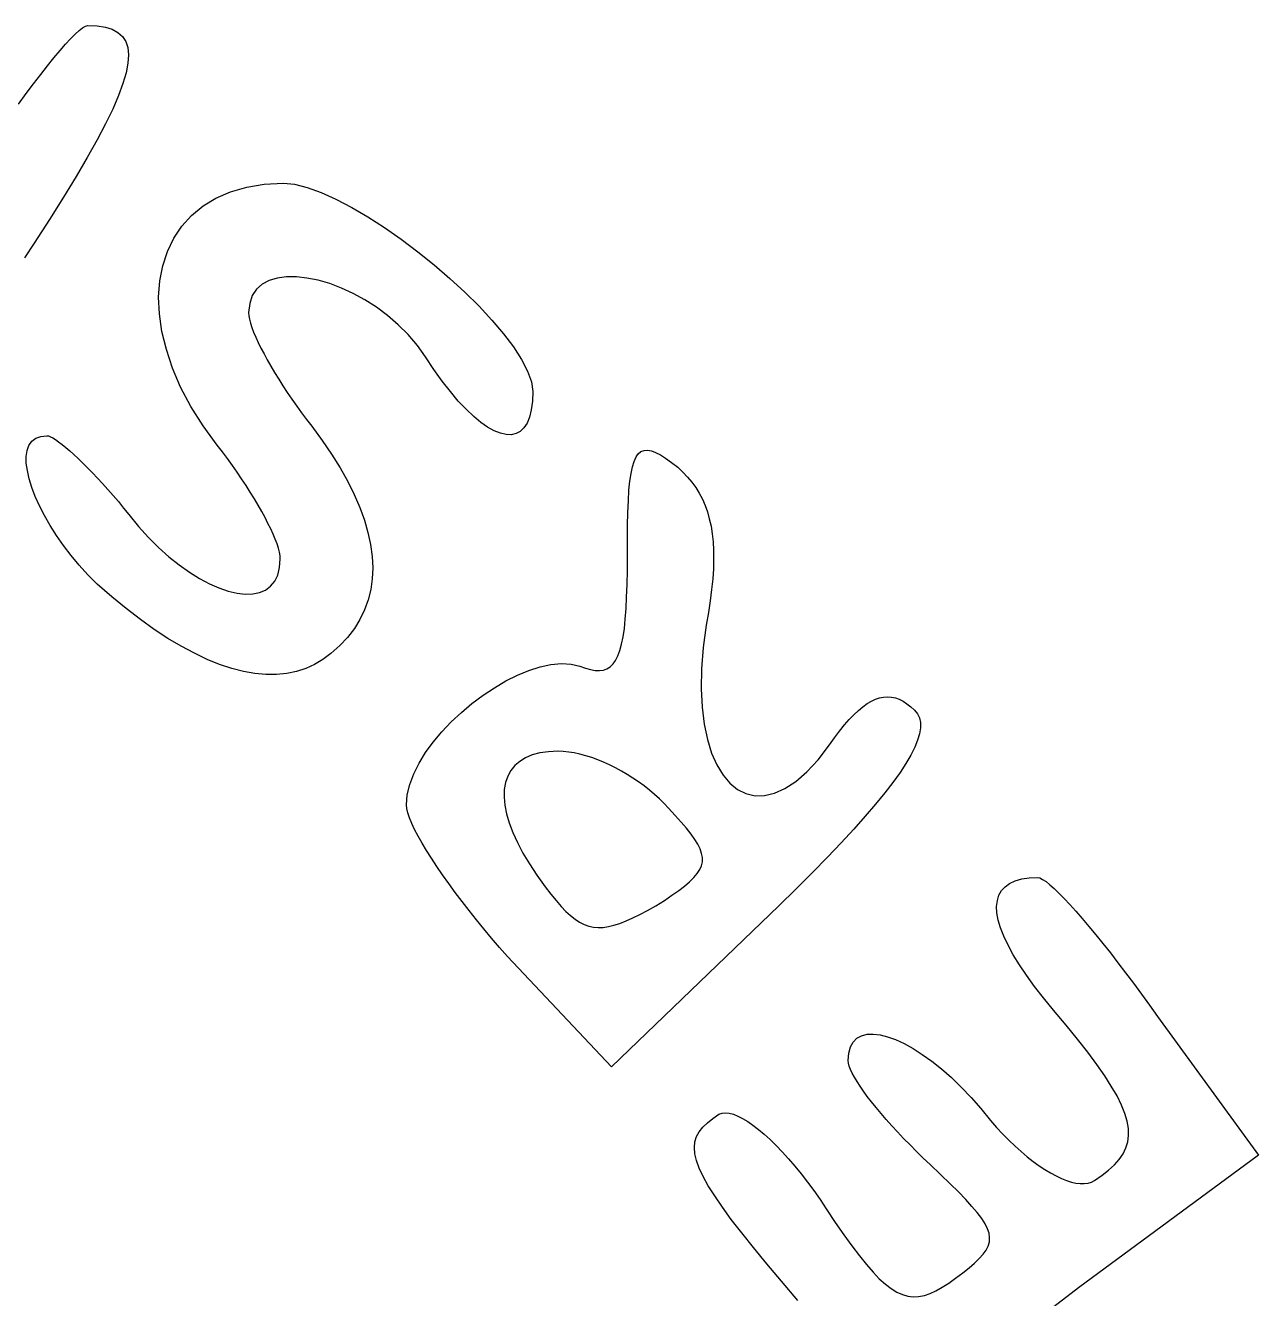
# Model space of a CAD drawing. Header units: metres. Extents: x -185 to 1201, y -340 to 309.
# Drawn here: x 894.23 to 901.12, y 77.92 to 85.04 of the extents above; entities that cross this region are included whole.
import ezdxf

# ---------------------------------------------------------------- set-up
doc = ezdxf.new("R2010")
doc.units = ezdxf.units.M

msp = doc.modelspace()

# ---------------------------------------------------------------- linework, layer by layer
for p, q in [((894.564, 85.0344), (894.577, 85.0375)), ((894.577, 85.0375), (894.629, 85.0352)), ((894.481, 84.9636), (894.507, 84.9895)), ((894.507, 84.9895), (894.529, 85.0101)), ((894.529, 85.0101), (894.548, 85.0251)), ((894.548, 85.0251), (894.564, 85.0344)), ((894.629, 85.0352), (894.675, 85.0282)), ((894.675, 85.0282), (894.713, 85.0162)), ((894.713, 85.0162), (894.745, 84.999)), ((894.745, 84.999), (894.771, 84.9763)), ((894.771, 84.9763), (894.789, 84.948)), ((894.388, 84.8569), (894.422, 84.897)), ((894.422, 84.897), (894.453, 84.9327)), ((894.453, 84.9327), (894.481, 84.9636)), ((894.789, 84.948), (894.8, 84.9137)), ((894.8, 84.9137), (894.804, 84.8732)), ((894.352, 84.8125), (894.388, 84.8569)), ((894.801, 84.8264), (894.791, 84.7729)), ((894.804, 84.8732), (894.801, 84.8264)), ((894.274, 84.712), (894.314, 84.7641)), ((894.314, 84.7641), (894.352, 84.8125)), ((894.791, 84.7729), (894.773, 84.7125)), ((894.233, 84.6565), (894.274, 84.712)), ((894.773, 84.7125), (894.748, 84.6451)), ((894.189, 84.5978), (894.233, 84.6565)), ((894.748, 84.6451), (894.716, 84.5702)), ((894.716, 84.5702), (894.676, 84.4878)), ((894.676, 84.4878), (894.629, 84.3975)), ((894.629, 84.3975), (894.574, 84.2992)), ((894.574, 84.2992), (894.511, 84.1926)), ((894.511, 84.1926), (894.441, 84.0774)), ((895.375, 84.1081), (895.465, 84.1341)), ((895.465, 84.1341), (895.563, 84.1501)), ((895.563, 84.1501), (895.67, 84.1555)), ((895.67, 84.1555), (895.733, 84.1495)), ((895.733, 84.1495), (895.804, 84.132)), ((895.804, 84.132), (895.881, 84.104)), ((894.441, 84.0774), (894.363, 83.9534)), ((895.221, 84.0285), (895.293, 84.0727)), ((895.293, 84.0727), (895.375, 84.1081)), ((895.881, 84.104), (895.964, 84.0667)), ((895.964, 84.0667), (896.052, 84.0208)), ((895.103, 83.9158), (895.157, 83.976)), ((895.157, 83.976), (895.221, 84.0285)), ((896.052, 84.0208), (896.143, 83.9674)), ((894.363, 83.9534), (894.277, 83.8204)), ((895.057, 83.8485), (895.103, 83.9158)), ((896.143, 83.9674), (896.235, 83.9076)), ((896.235, 83.9076), (896.329, 83.8423)), ((895.022, 83.7746), (895.057, 83.8485)), ((896.329, 83.8423), (896.421, 83.7725)), ((894.277, 83.8204), (894.224, 83.739)), ((894.996, 83.6947), (895.022, 83.7746)), ((896.421, 83.7725), (896.513, 83.6991)), ((894.979, 83.6094), (894.996, 83.6947)), ((896.513, 83.6991), (896.601, 83.6233)), ((895.636, 83.6257), (895.591, 83.612)), ((895.687, 83.6324), (895.636, 83.6257)), ((895.743, 83.6324), (895.687, 83.6324)), ((895.802, 83.6259), (895.743, 83.6324)), ((895.864, 83.6132), (895.802, 83.6259)), ((895.929, 83.5943), (895.864, 83.6132)), ((896.601, 83.6233), (896.685, 83.5459)), ((894.973, 83.5193), (894.979, 83.6094)), ((895.52, 83.5631), (895.496, 83.5274)), ((895.552, 83.5912), (895.52, 83.5631)), ((895.591, 83.612), (895.552, 83.5912)), ((895.995, 83.5695), (895.929, 83.5943)), ((896.061, 83.5391), (895.995, 83.5695)), ((896.685, 83.5459), (896.764, 83.4681)), ((894.977, 83.4248), (894.973, 83.5193)), ((895.482, 83.4839), (895.476, 83.4324)), ((895.496, 83.5274), (895.482, 83.4839)), ((896.126, 83.5032), (896.061, 83.5391)), ((896.191, 83.4621), (896.126, 83.5032)), ((894.991, 83.3267), (894.977, 83.4248)), ((895.476, 83.4324), (895.478, 83.4152)), ((895.478, 83.4152), (895.481, 83.3955)), ((896.253, 83.416), (896.191, 83.4621)), ((896.312, 83.365), (896.253, 83.416)), ((896.764, 83.4681), (896.836, 83.3906)), ((895.481, 83.3955), (895.487, 83.3735)), ((895.487, 83.3735), (895.494, 83.3494)), ((895.494, 83.3494), (895.504, 83.3232)), ((896.368, 83.3095), (896.312, 83.365)), ((896.836, 83.3906), (896.901, 83.3147)), ((895.016, 83.2254), (894.991, 83.3267)), ((895.504, 83.3232), (895.516, 83.2952)), ((895.516, 83.2952), (895.529, 83.2655)), ((895.529, 83.2655), (895.545, 83.2342)), ((896.419, 83.2495), (896.368, 83.3095)), ((896.901, 83.3147), (896.956, 83.2411)), ((895.051, 83.1215), (895.016, 83.2254)), ((895.545, 83.2342), (895.562, 83.2016)), ((895.562, 83.2016), (895.58, 83.1678)), ((896.464, 83.1854), (896.419, 83.2495)), ((896.956, 83.2411), (897.002, 83.1711)), ((895.096, 83.0156), (895.051, 83.1215)), ((895.58, 83.1678), (895.6, 83.1329)), ((895.6, 83.1329), (895.621, 83.0971)), ((896.512, 83.1144), (896.464, 83.1854)), ((896.558, 83.0495), (896.512, 83.1144)), ((897.002, 83.1711), (897.035, 83.1054)), ((895.621, 83.0971), (895.644, 83.0605)), ((895.644, 83.0605), (895.667, 83.0234)), ((896.604, 82.9908), (896.558, 83.0495)), ((897.035, 83.1054), (897.057, 83.0452)), ((897.057, 83.0452), (897.064, 82.9914)), ((895.153, 82.9082), (895.096, 83.0156)), ((895.667, 83.0234), (895.692, 82.9859)), ((895.692, 82.9859), (895.718, 82.9481)), ((896.648, 82.9383), (896.604, 82.9908)), ((897.064, 82.9914), (897.062, 82.9367)), ((895.221, 82.8), (895.153, 82.9082)), ((895.718, 82.9481), (895.745, 82.9101)), ((895.745, 82.9101), (895.772, 82.8723)), ((896.692, 82.8922), (896.648, 82.9383)), ((897.062, 82.9367), (897.056, 82.8892)), ((895.772, 82.8723), (895.8, 82.8346)), ((895.8, 82.8346), (895.829, 82.7973)), ((896.734, 82.8524), (896.692, 82.8922)), ((896.774, 82.8189), (896.734, 82.8524)), ((897.046, 82.8487), (897.032, 82.8151)), ((897.056, 82.8892), (897.046, 82.8487)), ((895.3, 82.6915), (895.221, 82.8)), ((895.829, 82.7973), (895.887, 82.7185)), ((896.812, 82.792), (896.774, 82.8189)), ((896.849, 82.7715), (896.812, 82.792)), ((896.883, 82.7577), (896.849, 82.7715)), ((896.994, 82.7688), (896.971, 82.7559)), ((897.015, 82.7885), (896.994, 82.7688)), ((897.032, 82.8151), (897.015, 82.7885)), ((894.238, 82.662), (894.248, 82.6904)), ((894.248, 82.6904), (894.264, 82.7133)), ((894.264, 82.7133), (894.286, 82.7303)), ((894.286, 82.7303), (894.314, 82.7408)), ((894.314, 82.7408), (894.348, 82.7444)), ((894.348, 82.7444), (894.357, 82.743)), ((894.357, 82.743), (894.368, 82.7388)), ((894.368, 82.7388), (894.381, 82.7318)), ((894.381, 82.7318), (894.397, 82.7223)), ((894.397, 82.7223), (894.414, 82.7103)), ((894.414, 82.7103), (894.433, 82.6959)), ((894.433, 82.6959), (894.454, 82.6792)), ((895.329, 82.6542), (895.3, 82.6915)), ((895.887, 82.7185), (895.94, 82.6408)), ((896.915, 82.7504), (896.883, 82.7577)), ((896.944, 82.7498), (896.915, 82.7504)), ((896.971, 82.7559), (896.944, 82.7498)), ((894.233, 82.6287), (894.238, 82.662)), ((894.233, 82.5909), (894.233, 82.6287)), ((894.454, 82.6792), (894.476, 82.6603)), ((894.476, 82.6603), (894.499, 82.6394)), ((894.499, 82.6394), (894.524, 82.6166)), ((894.524, 82.6166), (894.55, 82.5918)), ((895.357, 82.6166), (895.329, 82.6542)), ((895.385, 82.5787), (895.357, 82.6166)), ((895.94, 82.6408), (895.988, 82.5643)), ((897.631, 82.6011), (897.642, 82.6254)), ((897.642, 82.6254), (897.654, 82.6435)), ((897.654, 82.6435), (897.669, 82.6558)), ((897.669, 82.6558), (897.686, 82.6624)), ((897.686, 82.6624), (897.705, 82.6636)), ((897.705, 82.6636), (897.727, 82.6595)), ((897.727, 82.6595), (897.751, 82.6505)), ((897.751, 82.6505), (897.778, 82.6366)), ((897.778, 82.6366), (897.807, 82.618)), ((897.807, 82.618), (897.84, 82.5951)), ((894.239, 82.5491), (894.233, 82.5909)), ((894.249, 82.5039), (894.239, 82.5491)), ((894.55, 82.5918), (894.576, 82.5654)), ((894.576, 82.5654), (894.603, 82.5373)), ((895.411, 82.5408), (895.385, 82.5787)), ((895.988, 82.5643), (896.03, 82.4892)), ((897.614, 82.5335), (897.621, 82.5706)), ((897.621, 82.5706), (897.631, 82.6011)), ((897.84, 82.5951), (897.875, 82.5681)), ((897.875, 82.5681), (897.903, 82.5412)), ((894.264, 82.4556), (894.249, 82.5039)), ((894.603, 82.5373), (894.632, 82.5076)), ((894.632, 82.5076), (894.66, 82.4765)), ((894.66, 82.4765), (894.689, 82.4442)), ((895.437, 82.503), (895.411, 82.5408)), ((895.462, 82.4655), (895.437, 82.503)), ((896.03, 82.4892), (896.066, 82.4154)), ((897.602, 82.4391), (897.607, 82.4898)), ((897.607, 82.4898), (897.614, 82.5335)), ((897.903, 82.5412), (897.929, 82.5134)), ((897.929, 82.5134), (897.953, 82.4845)), ((897.953, 82.4845), (897.975, 82.4543)), ((894.283, 82.4048), (894.264, 82.4556)), ((894.307, 82.352), (894.283, 82.4048)), ((894.689, 82.4442), (894.718, 82.4105)), ((894.718, 82.4105), (894.748, 82.3758)), ((895.485, 82.4283), (895.462, 82.4655)), ((895.508, 82.3918), (895.485, 82.4283)), ((896.066, 82.4154), (896.098, 82.343)), ((897.599, 82.3812), (897.602, 82.4391)), ((897.975, 82.4543), (897.994, 82.4228)), ((897.994, 82.4228), (898.012, 82.3898)), ((894.335, 82.2977), (894.307, 82.352)), ((894.748, 82.3758), (894.777, 82.3401)), ((894.777, 82.3401), (894.806, 82.3035)), ((895.529, 82.356), (895.508, 82.3918)), ((895.549, 82.3211), (895.529, 82.356)), ((896.098, 82.343), (896.123, 82.2722)), ((897.596, 82.316), (897.599, 82.3812)), ((898.012, 82.3898), (898.027, 82.3551)), ((898.027, 82.3551), (898.04, 82.3186)), ((894.367, 82.2423), (894.335, 82.2977)), ((894.806, 82.3035), (894.86, 82.2371)), ((895.568, 82.2873), (895.549, 82.3211)), ((895.584, 82.2546), (895.568, 82.2873)), ((896.123, 82.2722), (896.143, 82.203)), ((897.594, 82.2432), (897.596, 82.316)), ((898.04, 82.3186), (898.051, 82.2801)), ((898.051, 82.2801), (898.061, 82.2395)), ((894.402, 82.1863), (894.367, 82.2423)), ((894.86, 82.2371), (894.916, 82.1756)), ((895.6, 82.2234), (895.584, 82.2546)), ((895.613, 82.1937), (895.6, 82.2234)), ((895.625, 82.1657), (895.613, 82.1937)), ((896.143, 82.203), (896.158, 82.1355)), ((897.593, 82.1627), (897.594, 82.2432)), ((898.061, 82.2395), (898.067, 82.1967)), ((898.067, 82.1967), (898.072, 82.1515)), ((894.441, 82.1303), (894.402, 82.1863)), ((894.484, 82.0747), (894.441, 82.1303)), ((894.916, 82.1756), (894.972, 82.1191)), ((894.972, 82.1191), (895.03, 82.0678)), ((895.635, 82.1395), (895.625, 82.1657)), ((895.642, 82.1153), (895.635, 82.1395)), ((896.158, 82.1355), (896.167, 82.0697)), ((897.593, 82.0742), (897.593, 82.1627)), ((898.072, 82.1515), (898.075, 82.1037)), ((894.529, 82.0201), (894.484, 82.0747)), ((895.03, 82.0678), (895.087, 82.0218)), ((895.648, 82.0934), (895.642, 82.1153)), ((895.652, 82.0737), (895.648, 82.0934)), ((895.649, 82.0073), (895.653, 82.0565)), ((895.653, 82.0565), (895.652, 82.0737)), ((896.167, 82.0697), (896.17, 82.0059)), ((897.593, 81.9902), (897.593, 82.0742)), ((898.075, 82.0533), (898.074, 82)), ((898.075, 82.1037), (898.075, 82.0533)), ((894.578, 81.9668), (894.529, 82.0201)), ((895.087, 82.0218), (895.145, 81.9812)), ((895.145, 81.9812), (895.201, 81.9462)), ((895.639, 81.9653), (895.649, 82.0073)), ((896.17, 82.0059), (896.167, 81.9439)), ((897.591, 81.913), (897.593, 81.9902)), ((898.074, 82), (898.07, 81.9438)), ((894.63, 81.9154), (894.578, 81.9668)), ((894.711, 81.844), (894.63, 81.9154)), ((895.201, 81.9462), (895.257, 81.9168)), ((895.257, 81.9168), (895.31, 81.8933)), ((895.599, 81.9027), (895.622, 81.9305)), ((895.622, 81.9305), (895.639, 81.9653)), ((896.167, 81.9439), (896.159, 81.884)), ((897.589, 81.8423), (897.591, 81.913)), ((898.07, 81.9438), (898.064, 81.8844)), ((894.792, 81.7779), (894.711, 81.844)), ((895.31, 81.8933), (895.362, 81.8757)), ((895.362, 81.8757), (895.411, 81.8642)), ((895.411, 81.8642), (895.456, 81.859)), ((895.456, 81.859), (895.499, 81.86)), ((895.499, 81.86), (895.537, 81.8676)), ((895.537, 81.8676), (895.57, 81.8818)), ((895.57, 81.8818), (895.599, 81.9027)), ((896.159, 81.884), (896.144, 81.8261)), ((897.586, 81.778), (897.589, 81.8423)), ((898.064, 81.8844), (898.056, 81.8218)), ((894.871, 81.7171), (894.792, 81.7779)), ((896.124, 81.7704), (896.098, 81.717)), ((896.144, 81.8261), (896.124, 81.7704)), ((897.581, 81.7197), (897.586, 81.778)), ((898.056, 81.8218), (898.046, 81.7557)), ((894.948, 81.6617), (894.871, 81.7171)), ((896.098, 81.717), (896.067, 81.6659)), ((897.576, 81.6674), (897.581, 81.7197)), ((898.046, 81.7557), (898.034, 81.6861)), ((895.025, 81.6117), (894.948, 81.6617)), ((896.067, 81.6659), (896.029, 81.6172)), ((897.561, 81.58), (897.569, 81.6209)), ((897.569, 81.6209), (897.576, 81.6674)), ((898.034, 81.6861), (898.017, 81.56)), ((895.099, 81.5671), (895.025, 81.6117)), ((895.173, 81.528), (895.099, 81.5671)), ((895.985, 81.571), (895.935, 81.5274)), ((896.029, 81.6172), (895.985, 81.571)), ((897.551, 81.5444), (897.561, 81.58)), ((898.017, 81.56), (898.008, 81.4411)), ((895.244, 81.4943), (895.173, 81.528)), ((895.314, 81.4662), (895.244, 81.4943)), ((895.891, 81.4932), (895.845, 81.4649)), ((895.935, 81.5274), (895.891, 81.4932)), ((897.513, 81.4684), (897.527, 81.4888)), ((897.527, 81.4888), (897.54, 81.5141)), ((897.54, 81.5141), (897.551, 81.5444)), ((895.382, 81.4436), (895.314, 81.4662)), ((895.447, 81.4265), (895.382, 81.4436)), ((895.511, 81.415), (895.447, 81.4265)), ((895.573, 81.4092), (895.511, 81.415)), ((895.632, 81.4089), (895.573, 81.4092)), ((895.689, 81.4144), (895.632, 81.4089)), ((895.743, 81.4255), (895.689, 81.4144)), ((895.795, 81.4423), (895.743, 81.4255)), ((895.845, 81.4649), (895.795, 81.4423)), ((896.979, 81.4058), (897.043, 81.4323)), ((897.043, 81.4323), (897.106, 81.4523)), ((897.106, 81.4523), (897.166, 81.4653)), ((897.166, 81.4653), (897.224, 81.4708)), ((897.224, 81.4708), (897.278, 81.4681)), ((897.278, 81.4681), (897.328, 81.4568)), ((897.328, 81.4568), (897.359, 81.4452)), ((897.359, 81.4452), (897.387, 81.4369)), ((897.387, 81.4369), (897.413, 81.4322)), ((897.413, 81.4322), (897.437, 81.4313)), ((897.437, 81.4313), (897.459, 81.4342)), ((897.459, 81.4342), (897.479, 81.4412)), ((897.479, 81.4412), (897.497, 81.4526)), ((897.497, 81.4526), (897.513, 81.4684)), ((898.008, 81.4411), (898.006, 81.33)), ((896.786, 81.2937), (896.85, 81.336)), ((896.85, 81.336), (896.914, 81.3736)), ((896.914, 81.3736), (896.979, 81.4058)), ((896.724, 81.2473), (896.786, 81.2937)), ((898.006, 81.33), (898.011, 81.2269)), ((898.957, 81.2607), (898.98, 81.2716)), ((898.98, 81.2716), (899.003, 81.2793)), ((899.003, 81.2793), (899.025, 81.2838)), ((899.025, 81.2838), (899.048, 81.2852)), ((899.048, 81.2852), (899.07, 81.2835)), ((899.07, 81.2835), (899.092, 81.2788)), ((899.092, 81.2788), (899.113, 81.271)), ((899.113, 81.271), (899.135, 81.2601)), ((896.608, 81.1444), (896.665, 81.1974)), ((896.665, 81.1974), (896.724, 81.2473)), ((898.011, 81.2269), (898.022, 81.1324)), ((898.858, 81.185), (898.884, 81.2089)), ((898.884, 81.2089), (898.909, 81.2294)), ((898.909, 81.2294), (898.933, 81.2467)), ((898.933, 81.2467), (898.957, 81.2607)), ((899.135, 81.2601), (899.156, 81.2463)), ((899.156, 81.2463), (899.177, 81.2296)), ((899.177, 81.2296), (899.198, 81.2099)), ((899.198, 81.2099), (899.214, 81.1899)), ((896.556, 81.089), (896.608, 81.1444)), ((898.022, 81.1324), (898.04, 81.0468)), ((898.779, 81.0936), (898.806, 81.1275)), ((898.806, 81.1275), (898.832, 81.1579)), ((898.832, 81.1579), (898.858, 81.185)), ((899.214, 81.1899), (899.225, 81.1669)), ((899.225, 81.1669), (899.231, 81.1407)), ((899.231, 81.1407), (899.231, 81.1114)), ((896.508, 81.0317), (896.556, 81.089)), ((898.722, 81.0158), (898.751, 81.0564)), ((898.751, 81.0564), (898.779, 81.0936)), ((899.226, 81.0787), (899.215, 81.0425)), ((899.231, 81.1114), (899.226, 81.0787)), ((896.465, 80.9731), (896.508, 81.0317)), ((897.205, 80.9805), (897.152, 80.9782)), ((897.235, 80.9795), (897.205, 80.9805)), ((898.04, 81.0468), (898.064, 80.9706)), ((898.659, 80.9333), (898.722, 81.0158)), ((899.199, 81.0029), (899.178, 80.9595)), ((899.215, 81.0425), (899.199, 81.0029)), ((896.399, 80.8543), (896.429, 80.9138)), ((896.429, 80.9138), (896.465, 80.9731)), ((896.991, 80.924), (896.963, 80.9001)), ((897.023, 80.944), (896.991, 80.924)), ((897.061, 80.9598), (897.023, 80.944)), ((897.104, 80.9712), (897.061, 80.9598)), ((897.152, 80.9782), (897.104, 80.9712)), ((897.265, 80.9764), (897.235, 80.9795)), ((897.296, 80.9714), (897.265, 80.9764)), ((897.328, 80.9645), (897.296, 80.9714)), ((897.361, 80.9557), (897.328, 80.9645)), ((897.394, 80.9453), (897.361, 80.9557)), ((897.427, 80.9332), (897.394, 80.9453)), ((897.46, 80.9196), (897.427, 80.9332)), ((897.494, 80.9045), (897.46, 80.9196)), ((898.064, 80.9706), (898.093, 80.9041)), ((898.596, 80.8655), (898.659, 80.9333)), ((899.15, 80.9124), (899.117, 80.8615)), ((899.178, 80.9595), (899.15, 80.9124)), ((896.377, 80.7953), (896.399, 80.8543)), ((896.924, 80.8406), (896.912, 80.8053)), ((896.941, 80.8722), (896.924, 80.8406)), ((896.963, 80.9001), (896.941, 80.8722)), ((897.527, 80.8879), (897.494, 80.9045)), ((897.56, 80.8701), (897.527, 80.8879)), ((897.592, 80.851), (897.56, 80.8701)), ((897.624, 80.8307), (897.592, 80.851)), ((898.093, 80.9041), (898.128, 80.8477)), ((898.128, 80.8477), (898.166, 80.802)), ((898.534, 80.812), (898.596, 80.8655)), ((899.117, 80.8615), (899.077, 80.8066)), ((896.363, 80.7372), (896.377, 80.7953)), ((896.905, 80.7667), (896.904, 80.7247)), ((896.912, 80.8053), (896.905, 80.7667)), ((897.656, 80.8094), (897.624, 80.8307)), ((897.686, 80.7871), (897.656, 80.8094)), ((897.716, 80.7638), (897.686, 80.7871)), ((898.166, 80.802), (898.209, 80.7672)), ((898.209, 80.7672), (898.256, 80.7438)), ((898.416, 80.746), (898.474, 80.7723)), ((898.474, 80.7723), (898.534, 80.812)), ((899.077, 80.8066), (899.032, 80.7476)), ((896.358, 80.6807), (896.363, 80.7372)), ((896.904, 80.7247), (896.908, 80.6796)), ((897.744, 80.7397), (897.716, 80.7638)), ((897.772, 80.7148), (897.744, 80.7397)), ((897.798, 80.6892), (897.772, 80.7148)), ((898.256, 80.7438), (898.307, 80.7322)), ((898.307, 80.7322), (898.36, 80.7328)), ((898.36, 80.7328), (898.416, 80.746)), ((899.032, 80.7476), (898.98, 80.6844)), ((896.36, 80.6602), (896.358, 80.6807)), ((896.366, 80.636), (896.36, 80.6602)), ((896.375, 80.6083), (896.366, 80.636)), ((896.908, 80.6796), (896.917, 80.6314)), ((896.917, 80.6314), (896.932, 80.5804)), ((897.822, 80.6631), (897.798, 80.6892)), ((897.86, 80.6224), (897.822, 80.6631)), ((898.98, 80.6844), (898.922, 80.6169)), ((896.388, 80.5774), (896.375, 80.6083)), ((896.404, 80.5434), (896.388, 80.5774)), ((896.932, 80.5804), (896.952, 80.5266)), ((897.894, 80.5849), (897.86, 80.6224)), ((897.923, 80.5502), (897.894, 80.5849)), ((898.922, 80.6169), (898.858, 80.5451)), ((896.424, 80.5067), (896.404, 80.5434)), ((896.446, 80.4674), (896.424, 80.5067)), ((896.952, 80.5266), (896.978, 80.4703)), ((897.949, 80.5181), (897.923, 80.5502)), ((897.97, 80.4883), (897.949, 80.5181)), ((897.987, 80.4605), (897.97, 80.4883)), ((898.858, 80.5451), (898.788, 80.4687)), ((896.471, 80.4258), (896.446, 80.4674)), ((896.498, 80.3822), (896.471, 80.4258)), ((896.978, 80.4703), (897.009, 80.4115)), ((897.009, 80.4115), (897.045, 80.3505)), ((898, 80.4343), (897.987, 80.4605)), ((898.008, 80.4096), (898, 80.4343)), ((898.788, 80.4687), (898.711, 80.3878)), ((896.528, 80.3367), (896.498, 80.3822)), ((897.045, 80.3505), (897.087, 80.2873)), ((897.998, 80.3189), (898.007, 80.3409)), ((898.007, 80.3409), (898.012, 80.3632)), ((898.012, 80.386), (898.008, 80.4096)), ((898.012, 80.3632), (898.012, 80.386)), ((898.711, 80.3878), (898.627, 80.3021)), ((896.56, 80.2897), (896.528, 80.3367)), ((896.595, 80.2413), (896.56, 80.2897)), ((897.087, 80.2873), (897.134, 80.2221)), ((897.941, 80.2513), (897.965, 80.2744)), ((897.965, 80.2744), (897.984, 80.2968)), ((897.984, 80.2968), (897.998, 80.3189)), ((898.627, 80.3021), (898.537, 80.2116)), ((899.797, 80.2666), (899.839, 80.2729)), ((899.839, 80.2729), (899.886, 80.275)), ((899.886, 80.275), (899.898, 80.2724)), ((899.898, 80.2724), (899.914, 80.2647)), ((896.631, 80.1918), (896.595, 80.2413)), ((897.134, 80.2221), (897.165, 80.1818)), ((897.842, 80.1754), (897.88, 80.2021)), ((897.88, 80.2021), (897.913, 80.2273)), ((897.913, 80.2273), (897.941, 80.2513)), ((898.537, 80.2116), (898.44, 80.1162)), ((899.67, 80.1758), (899.684, 80.2016)), ((899.684, 80.2016), (899.704, 80.2237)), ((899.704, 80.2237), (899.729, 80.242)), ((899.729, 80.242), (899.76, 80.2563)), ((899.76, 80.2563), (899.797, 80.2666)), ((899.914, 80.2647), (899.933, 80.2521)), ((899.933, 80.2521), (899.954, 80.2349)), ((899.954, 80.2349), (899.978, 80.2133)), ((899.978, 80.2133), (900.005, 80.1874)), ((896.669, 80.1414), (896.631, 80.1918)), ((896.708, 80.0903), (896.669, 80.1414)), ((897.165, 80.1818), (897.195, 80.1458)), ((897.195, 80.1458), (897.223, 80.1138)), ((897.752, 80.1162), (897.8, 80.1469)), ((897.8, 80.1469), (897.842, 80.1754)), ((899.657, 80.1132), (899.661, 80.1463)), ((899.661, 80.1463), (899.67, 80.1758)), ((900.005, 80.1874), (900.035, 80.1574)), ((900.035, 80.1574), (900.066, 80.1237)), ((896.749, 80.0389), (896.708, 80.0903)), ((897.223, 80.1138), (897.249, 80.0858)), ((897.249, 80.0858), (897.276, 80.0617)), ((897.276, 80.0617), (897.301, 80.0414)), ((898.44, 80.1162), (897.505, 79.2167)), ((897.623, 80.0491), (897.663, 80.0687)), ((897.663, 80.0687), (897.706, 80.0911)), ((897.706, 80.0911), (897.752, 80.1162)), ((899.659, 80.0766), (899.657, 80.1132)), ((899.666, 80.0365), (899.659, 80.0766)), ((900.066, 80.1237), (900.1, 80.0864)), ((900.1, 80.0864), (900.135, 80.0457)), ((896.791, 79.9873), (896.749, 80.0389)), ((896.834, 79.9358), (896.791, 79.9873)), ((897.301, 80.0414), (897.326, 80.0249)), ((897.326, 80.0249), (897.352, 80.0121)), ((897.352, 80.0121), (897.377, 80.0029)), ((897.377, 80.0029), (897.403, 79.9972)), ((897.403, 79.9972), (897.43, 79.9949)), ((897.43, 79.9949), (897.458, 79.996)), ((897.458, 79.996), (897.488, 80.0004)), ((897.488, 80.0004), (897.518, 80.008)), ((897.518, 80.008), (897.551, 80.0187)), ((897.551, 80.0187), (897.586, 80.0324)), ((897.586, 80.0324), (897.623, 80.0491)), ((899.679, 79.9931), (899.666, 80.0365)), ((899.697, 79.9463), (899.679, 79.9931)), ((900.135, 80.0457), (900.172, 80.0018)), ((900.172, 80.0018), (900.211, 79.955)), ((896.878, 79.8846), (896.834, 79.9358)), ((899.721, 79.8964), (899.697, 79.9463)), ((900.211, 79.955), (900.251, 79.9053)), ((896.923, 79.834), (896.878, 79.8846)), ((899.75, 79.8434), (899.721, 79.8964)), ((899.784, 79.7873), (899.75, 79.8434)), ((900.251, 79.9053), (900.293, 79.8532)), ((900.293, 79.8532), (900.335, 79.7987)), ((897.505, 79.2167), (896.923, 79.834)), ((899.824, 79.7283), (899.784, 79.7873)), ((900.335, 79.7987), (900.378, 79.7422)), ((899.868, 79.6664), (899.824, 79.7283)), ((900.378, 79.7422), (900.422, 79.6837)), ((899.919, 79.6016), (899.868, 79.6664)), ((900.422, 79.6837), (900.467, 79.6235)), ((899.974, 79.5342), (899.919, 79.6016)), ((900.467, 79.6235), (900.511, 79.5618)), ((900.511, 79.5618), (900.556, 79.4989)), ((900.045, 79.4498), (899.974, 79.5342)), ((900.556, 79.4989), (901.121, 78.7228)), ((900.109, 79.3713), (900.045, 79.4498)), ((898.84, 79.3278), (898.856, 79.3554)), ((898.856, 79.3554), (898.876, 79.3763)), ((898.876, 79.3763), (898.902, 79.3906)), ((898.902, 79.3906), (898.933, 79.3985)), ((898.933, 79.3985), (898.967, 79.4001)), ((898.967, 79.4001), (899.006, 79.3956)), ((899.006, 79.3956), (899.047, 79.3851)), ((899.047, 79.3851), (899.092, 79.3688)), ((899.092, 79.3688), (899.14, 79.3468)), ((899.14, 79.3468), (899.19, 79.3192)), ((900.166, 79.2982), (900.109, 79.3713)), ((898.828, 79.2519), (898.831, 79.2934)), ((898.831, 79.2934), (898.84, 79.3278)), ((899.19, 79.3192), (899.241, 79.2863)), ((899.241, 79.2863), (899.295, 79.2481)), ((900.217, 79.2302), (900.166, 79.2982)), ((898.829, 79.2375), (898.828, 79.2519)), ((898.833, 79.2209), (898.829, 79.2375)), ((898.84, 79.2021), (898.833, 79.2209)), ((898.85, 79.1812), (898.84, 79.2021)), ((899.295, 79.2481), (899.349, 79.2048)), ((899.349, 79.2048), (899.404, 79.1565)), ((900.261, 79.1671), (900.217, 79.2302)), ((898.862, 79.1585), (898.85, 79.1812)), ((898.877, 79.134), (898.862, 79.1585)), ((898.894, 79.1078), (898.877, 79.134)), ((899.404, 79.1565), (899.459, 79.1035)), ((900.298, 79.1084), (900.261, 79.1671)), ((898.913, 79.0801), (898.894, 79.1078)), ((898.934, 79.0509), (898.913, 79.0801)), ((899.459, 79.1035), (899.514, 79.0457)), ((900.33, 79.0539), (900.298, 79.1084)), ((898.958, 79.0204), (898.934, 79.0509)), ((898.983, 78.9888), (898.958, 79.0204)), ((899.011, 78.956), (898.983, 78.9888)), ((899.514, 79.0457), (899.568, 78.9834)), ((900.355, 79.0033), (900.33, 79.0539)), ((900.374, 78.9562), (900.355, 79.0033)), ((898.04, 78.9044), (898.07, 78.9283)), ((898.07, 78.9283), (898.105, 78.9521)), ((898.105, 78.9521), (898.122, 78.9579)), ((898.122, 78.9579), (898.141, 78.9596)), ((898.141, 78.9596), (898.162, 78.9574)), ((898.162, 78.9574), (898.186, 78.9512)), ((898.186, 78.9512), (898.211, 78.9413)), ((898.211, 78.9413), (898.237, 78.9278)), ((898.237, 78.9278), (898.266, 78.9107)), ((899.04, 78.9223), (899.011, 78.956)), ((899.071, 78.8878), (899.04, 78.9223)), ((899.568, 78.9834), (899.622, 78.9168)), ((899.622, 78.9168), (899.656, 78.8781)), ((900.387, 78.9124), (900.374, 78.9562)), ((897.98, 78.8267), (897.995, 78.854)), ((897.995, 78.854), (898.015, 78.8797)), ((898.015, 78.8797), (898.04, 78.9044)), ((898.266, 78.9107), (898.295, 78.8903)), ((898.295, 78.8903), (898.326, 78.8665)), ((898.326, 78.8665), (898.358, 78.8396)), ((899.103, 78.8526), (899.071, 78.8878)), ((899.137, 78.8168), (899.103, 78.8526)), ((899.656, 78.8781), (899.691, 78.8412)), ((900.394, 78.8715), (900.387, 78.9124)), ((900.395, 78.8331), (900.394, 78.8715)), ((897.968, 78.7654), (897.971, 78.7973)), ((897.971, 78.7973), (897.98, 78.8267)), ((898.358, 78.8396), (898.391, 78.8097)), ((898.391, 78.8097), (898.425, 78.7768)), ((898.425, 78.7768), (898.459, 78.7411)), ((899.173, 78.7804), (899.137, 78.8168)), ((899.209, 78.7438), (899.173, 78.7804)), ((899.691, 78.8412), (899.725, 78.8064)), ((899.725, 78.8064), (899.76, 78.7736)), ((899.76, 78.7736), (899.794, 78.7429)), ((900.38, 78.763), (900.39, 78.7971)), ((900.39, 78.7971), (900.395, 78.8331)), ((897.97, 78.7305), (897.968, 78.7654)), ((897.979, 78.6922), (897.97, 78.7305)), ((898.459, 78.7411), (898.494, 78.7028)), ((898.494, 78.7028), (898.529, 78.6619)), ((899.247, 78.7069), (899.209, 78.7438)), ((899.286, 78.6699), (899.247, 78.7069)), ((899.794, 78.7429), (899.828, 78.7144)), ((899.828, 78.7144), (899.862, 78.6881)), ((901.121, 78.7228), (900.115, 77.9819)), ((900.342, 78.6993), (900.364, 78.7305)), ((900.364, 78.7305), (900.38, 78.763)), ((897.994, 78.65), (897.979, 78.6922)), ((898.016, 78.6034), (897.994, 78.65)), ((898.529, 78.6619), (898.564, 78.6185)), ((899.344, 78.6142), (899.286, 78.6699)), ((899.862, 78.6881), (899.895, 78.6642)), ((899.895, 78.6642), (899.927, 78.6427)), ((899.927, 78.6427), (899.959, 78.6236)), ((900.246, 78.6107), (900.283, 78.6398)), ((900.283, 78.6398), (900.316, 78.6692)), ((900.316, 78.6692), (900.342, 78.6993)), ((898.045, 78.552), (898.016, 78.6034)), ((898.564, 78.6185), (898.599, 78.5728)), ((898.599, 78.5728), (898.635, 78.5249)), ((899.397, 78.5635), (899.344, 78.6142)), ((899.443, 78.5173), (899.397, 78.5635)), ((899.959, 78.6236), (899.989, 78.607)), ((899.989, 78.607), (900.019, 78.5929)), ((900.019, 78.5929), (900.047, 78.5816)), ((900.047, 78.5816), (900.075, 78.5729)), ((900.075, 78.5729), (900.1, 78.567)), ((900.1, 78.567), (900.124, 78.564)), ((900.124, 78.564), (900.147, 78.5639)), ((900.147, 78.5639), (900.168, 78.5668)), ((900.168, 78.5668), (900.187, 78.5726)), ((900.187, 78.5726), (900.204, 78.5817)), ((900.204, 78.5817), (900.246, 78.6107)), ((898.081, 78.4953), (898.045, 78.552)), ((898.124, 78.4329), (898.081, 78.4953)), ((898.635, 78.5249), (898.67, 78.4749)), ((899.484, 78.4751), (899.443, 78.5173)), ((898.174, 78.3642), (898.124, 78.4329)), ((898.67, 78.4749), (898.704, 78.4229)), ((898.704, 78.4229), (898.755, 78.3471)), ((899.519, 78.4367), (899.484, 78.4751)), ((899.549, 78.4016), (899.519, 78.4367)), ((898.232, 78.2888), (898.174, 78.3642)), ((898.755, 78.3471), (898.803, 78.2782)), ((899.574, 78.3694), (899.549, 78.4016)), ((899.593, 78.3397), (899.574, 78.3694)), ((898.298, 78.2064), (898.232, 78.2888)), ((898.803, 78.2782), (898.848, 78.2162)), ((899.606, 78.3121), (899.593, 78.3397)), ((899.615, 78.2862), (899.606, 78.3121)), ((899.618, 78.2617), (899.615, 78.2862)), ((898.372, 78.1163), (898.298, 78.2064)), ((898.848, 78.2162), (898.89, 78.1607)), ((899.598, 78.192), (899.61, 78.215)), ((899.61, 78.215), (899.617, 78.2381)), ((899.617, 78.2381), (899.618, 78.2617)), ((898.89, 78.1607), (898.929, 78.1118)), ((899.534, 78.12), (899.56, 78.1449)), ((899.56, 78.1449), (899.582, 78.1688)), ((899.582, 78.1688), (899.598, 78.192)), ((898.455, 78.0181), (898.372, 78.1163)), ((898.929, 78.1118), (898.966, 78.0691)), ((898.966, 78.0691), (899.001, 78.0325)), ((899.428, 78.0349), (899.468, 78.0654)), ((899.468, 78.0654), (899.503, 78.0936)), ((899.503, 78.0936), (899.534, 78.12)), ((898.546, 77.9114), (898.455, 78.0181)), ((899.001, 78.0325), (899.035, 78.0018)), ((899.035, 78.0018), (899.068, 77.977)), ((899.352, 77.9843), (899.389, 78.0076)), ((899.389, 78.0076), (899.428, 78.0349)), ((899.068, 77.977), (899.099, 77.9577)), ((899.099, 77.9577), (899.13, 77.9438)), ((900.115, 77.9819), (899.128, 77.2235)), ((899.13, 77.9438), (899.16, 77.9352)), ((899.16, 77.9352), (899.191, 77.9317)), ((899.191, 77.9317), (899.221, 77.9331)), ((899.221, 77.9331), (899.253, 77.9392)), ((899.253, 77.9392), (899.285, 77.9499)), ((899.285, 77.9499), (899.318, 77.965)), ((899.318, 77.965), (899.352, 77.9843))]:
    msp.add_line(p, q)

doc.saveas('drawing.dxf')
